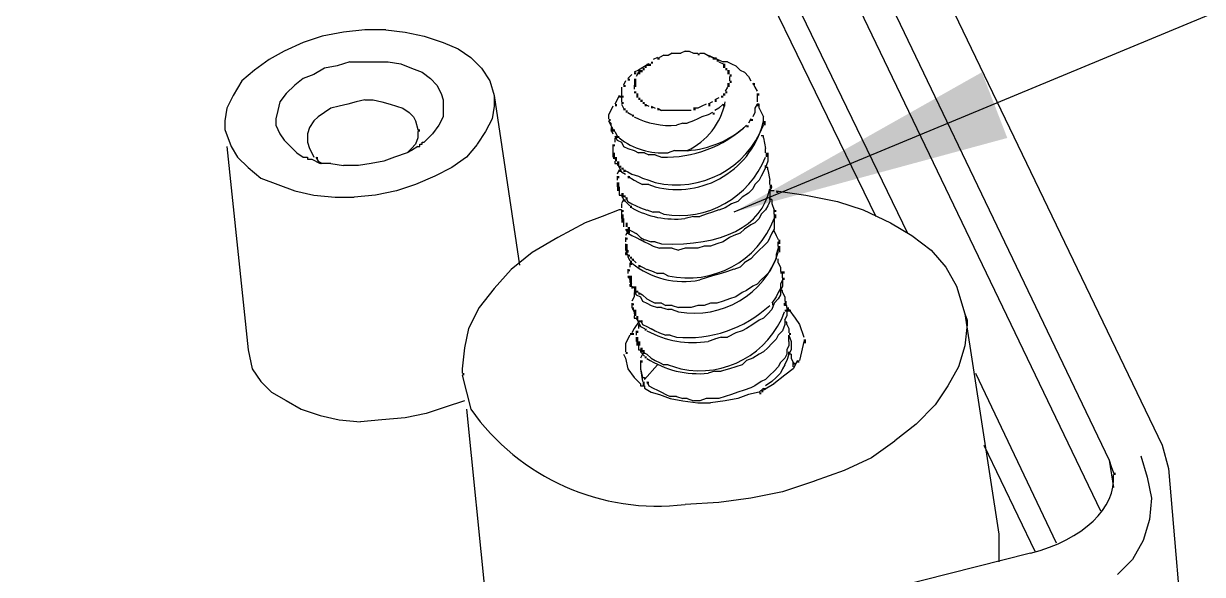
# Model space of a CAD drawing. Header units: millimetres. Extents: x 25 to 550, y -188 to 205.
# Drawn here: x 225.04 to 240.73, y -121.95 to -114.62 of the extents above; entities that cross this region are included whole.
import ezdxf

# ---------------------------------------------------------------- set-up
doc = ezdxf.new("R2010")
doc.units = ezdxf.units.MM
doc.layers.add('PDF_图层 1', color=7, linetype='Continuous', true_color=0x231f20)

msp = doc.modelspace()

# ---------------------------------------------------------------- linework, layer by layer
at = {"layer": 'PDF_图层 1', "color": 7, "lineweight": -3}
for points in [[(262.877, -105.332), (234.492, -117.126)], [(236.071, -111.653), (240.191, -120.23)], [(235.366, -111.822), (239.486, -120.428)], [(234.971, -111.935), (239.373, -121.105)], [(234.238, -112.104), (236.805, -117.408)], [(233.955, -112.189), (236.382, -117.183)], [(229.864, -114.7), (229.582, -114.7), (229.3, -114.729), (229.017, -114.784), (228.763, -114.869), (228.509, -114.982), (228.312, -115.095), (228.114, -115.236), (227.945, -115.377), (227.833, -115.575), (227.748, -115.744), (227.719, -115.913), (227.719, -115.97), (227.719, -116.026)], [(229.864, -114.7), (230.118, -114.729)], [(230.118, -114.728), (230.372, -114.784)], [(230.372, -114.784), (230.626, -114.869)], [(230.626, -114.869), (230.824, -114.954)], [(230.824, -114.954), (230.992, -115.067)], [(229.384, -115.124), (229.215, -115.18)], [(229.384, -115.124), (229.554, -115.124), (229.723, -115.124), (229.892, -115.124), (230.061, -115.152), (230.203, -115.208), (230.344, -115.265), (230.457, -115.349), (230.541, -115.434), (230.598, -115.547)], [(230.993, -115.067), (231.134, -115.208)], [(233.476, -115.067), (233.419, -115.095)], [(233.56, -115.038), (233.504, -115.067)], [(233.56, -115.038), (233.617, -115.038)], [(233.673, -115.01), (233.617, -115.039)], [(233.673, -115.01), (233.73, -115.01), (233.786, -115.01)], [(233.843, -114.982), (233.786, -115.01)], [(233.843, -114.982), (233.899, -114.982), (233.955, -115.01), (234.012, -115.01)], [(234.04, -115.01), (234.097, -115.01), (234.153, -115.039)], [(234.153, -115.038), (234.351, -115.123)], [(234.153, -115.038), (234.209, -115.067)], [(234.294, -115.123), (234.351, -115.151)], [(234.407, -115.123), (234.351, -115.123)], [(234.407, -115.123), (234.463, -115.151)], [(229.046, -115.208), (228.905, -115.293)], [(229.215, -115.18), (229.046, -115.208)], [(231.134, -115.208), (231.246, -115.377)], [(233.222, -115.236), (233.165, -115.264)], [(233.222, -115.264), (233.193, -115.321)], [(233.363, -115.151), (233.222, -115.236)], [(234.463, -115.151), (234.52, -115.18)], [(234.52, -115.18), (234.576, -115.236)], [(234.576, -115.236), (234.633, -115.264)], [(234.633, -115.264), (234.689, -115.321)], [(228.651, -115.434), (228.538, -115.547)], [(228.763, -115.349), (228.651, -115.434)], [(228.905, -115.293), (228.763, -115.349)], [(231.247, -115.377), (231.303, -115.575)], [(233.052, -115.377), (233.024, -115.434)], [(233.137, -115.292), (233.081, -115.349)], [(233.165, -115.434), (233.165, -115.49)], [(234.435, -115.321), (234.435, -115.377)], [(234.689, -115.321), (234.717, -115.377)], [(234.746, -115.405), (234.774, -115.462)], [(228.538, -115.547), (228.453, -115.66)], [(230.598, -115.547), (230.626, -115.632), (230.626, -115.744), (230.626, -115.857), (230.569, -115.97), (230.485, -116.083), (230.4, -116.167)], [(231.303, -115.575), (231.642, -117.832)], [(231.303, -115.575), (231.303, -115.631)], [(232.968, -115.575), (232.94, -115.631), (232.911, -115.688)], [(232.996, -115.462), (232.996, -115.518), (232.996, -115.575)], [(234.407, -115.462), (234.378, -115.518)], [(234.774, -115.462), (234.802, -115.518)], [(234.802, -115.546), (234.802, -115.603)], [(228.453, -115.66), (228.425, -115.773)], [(229.13, -115.744), (229.046, -115.8)], [(229.243, -115.716), (229.13, -115.744)], [(229.356, -115.688), (229.243, -115.716)], [(229.469, -115.659), (229.356, -115.688)], [(229.582, -115.631), (229.469, -115.659)], [(229.582, -115.631), (229.695, -115.631), (229.807, -115.659), (229.92, -115.688), (230.005, -115.716), (230.09, -115.744), (230.174, -115.8), (230.231, -115.856), (230.259, -115.913)], [(231.303, -115.716), (231.275, -115.885)], [(231.303, -115.631), (231.303, -115.716)], [(232.883, -115.716), (232.855, -115.772), (232.827, -115.829), (232.827, -115.885)], [(232.996, -115.603), (232.996, -115.659)], [(232.996, -115.688), (233.025, -115.744)], [(233.306, -115.688), (233.363, -115.716)], [(233.391, -115.716), (233.447, -115.744)], [(233.476, -115.744), (233.532, -115.772)], [(234.125, -115.688), (234.068, -115.716), (234.012, -115.744), (233.955, -115.744)], [(234.209, -115.659), (234.153, -115.688)], [(234.294, -115.603), (234.238, -115.631)], [(234.294, -115.744), (234.238, -115.772)], [(234.351, -115.688), (234.294, -115.744)], [(234.802, -115.688), (234.773, -115.744)], [(234.774, -115.744), (234.774, -115.8)], [(234.802, -115.603), (234.802, -115.659)], [(234.83, -115.744), (234.83, -115.687), (234.802, -115.687)], [(234.83, -115.744), (234.887, -115.857)], [(228.425, -115.773), (228.397, -115.886)], [(228.397, -115.886), (228.397, -115.97)], [(228.961, -115.857), (228.905, -115.913)], [(229.046, -115.8), (228.961, -115.857)], [(231.275, -115.885), (231.19, -116.054)], [(233.081, -115.8), (233.137, -115.829)], [(233.927, -115.772), (233.871, -115.772), (233.814, -115.772), (233.758, -115.772), (233.701, -115.772), (233.645, -115.772), (233.589, -115.772), (233.532, -115.772)], [(234.012, -115.885), (233.955, -115.913)], [(234.068, -115.857), (234.012, -115.885)], [(234.153, -115.829), (234.068, -115.857)], [(234.209, -115.8), (234.153, -115.829)], [(234.717, -115.885), (234.689, -115.942)], [(234.774, -115.8), (234.745, -115.857)], [(234.887, -115.913), (234.887, -115.857)], [(227.72, -116.026), (227.804, -116.251)], [(228.397, -115.97), (228.453, -116.083)], [(228.848, -115.998), (228.82, -116.083)], [(228.905, -115.913), (228.848, -115.998)], [(230.287, -116.054), (230.287, -116.139), (230.259, -116.223), (230.203, -116.28), (230.146, -116.337)], [(230.259, -115.913), (230.287, -116.026)], [(231.19, -116.054), (231.077, -116.223)], [(232.827, -115.913), (232.855, -115.97)], [(232.827, -115.913), (232.855, -115.942), (232.855, -115.97)], [(232.855, -115.97), (232.884, -116.026)], [(232.855, -116.026), (232.884, -116.083)], [(232.911, -116.054), (232.94, -116.111)], [(233.814, -115.942), (233.73, -115.97)], [(233.814, -115.942), (233.871, -115.942)], [(233.955, -115.913), (233.871, -115.942)], [(228.453, -116.083), (228.509, -116.167)], [(228.509, -116.167), (228.595, -116.252)], [(228.82, -116.083), (228.82, -116.139)], [(228.82, -116.139), (228.82, -116.195)], [(228.82, -116.195), (228.849, -116.28)], [(230.287, -116.252), (230.316, -116.252), (230.316, -116.223), (230.344, -116.223), (230.344, -116.195), (230.372, -116.195), (230.4, -116.167)], [(231.077, -116.224), (230.936, -116.393)], [(232.883, -116.224), (232.883, -116.28)], [(232.911, -116.111), (232.94, -116.167)], [(232.911, -116.139), (232.911, -116.195)], [(232.94, -116.167), (232.996, -116.195)], [(232.996, -116.195), (233.025, -116.252)], [(234.887, -116.139), (234.887, -116.11), (234.858, -116.11)], [(234.887, -116.139), (234.915, -116.28)], [(227.748, -116.252), (228.03, -118.961)], [(227.804, -116.252), (227.889, -116.393), (228.03, -116.534), (228.2, -116.675), (228.425, -116.76), (228.651, -116.845), (228.905, -116.901), (229.187, -116.929), (229.441, -116.929)], [(228.594, -116.252), (228.679, -116.337)], [(228.679, -116.337), (228.764, -116.393)], [(228.848, -116.28), (228.877, -116.337)], [(228.876, -116.337), (228.905, -116.393)], [(230.287, -116.252), (230.203, -116.308), (230.146, -116.337), (229.977, -116.393), (229.836, -116.449), (229.666, -116.477), (229.497, -116.506), (229.3, -116.506)], [(232.883, -116.28), (232.883, -116.337)], [(232.883, -116.337), (232.883, -116.393)], [(233.024, -116.252), (233.081, -116.28)], [(233.081, -116.28), (233.165, -116.308)], [(233.165, -116.308), (233.222, -116.337)], [(233.306, -116.337), (233.222, -116.337)], [(233.306, -116.337), (233.363, -116.365)], [(233.447, -116.365), (233.363, -116.365)], [(233.447, -116.365), (233.532, -116.393)], [(233.701, -116.308), (233.617, -116.337)], [(233.701, -116.308), (233.786, -116.308), (233.871, -116.308)], [(234.915, -116.337), (234.915, -116.28)], [(234.943, -116.337), (234.943, -116.393)], [(228.763, -116.393), (228.82, -116.393), (228.82, -116.421), (228.876, -116.421)], [(228.876, -116.421), (228.989, -116.478)], [(228.933, -116.393), (228.961, -116.449)], [(228.961, -116.449), (229.017, -116.478)], [(229.13, -116.478), (228.989, -116.478)], [(229.13, -116.478), (229.3, -116.506)], [(230.739, -116.534), (230.513, -116.647)], [(230.936, -116.393), (230.739, -116.534)], [(232.911, -116.393), (232.911, -116.421)], [(232.911, -116.449), (232.911, -116.478), (232.94, -116.478)], [(232.94, -116.478), (232.968, -116.534)], [(232.968, -116.534), (232.996, -116.591)], [(234.915, -116.534), (234.886, -116.591)], [(234.943, -116.449), (234.914, -116.534)], [(234.943, -116.562), (234.943, -116.534), (234.914, -116.534), (234.914, -116.506)], [(234.943, -116.393), (234.943, -116.449)], [(230.513, -116.647), (230.259, -116.759)], [(232.968, -116.562), (232.94, -116.619)], [(232.94, -116.647), (232.94, -116.703)], [(232.996, -116.591), (233.052, -116.619)], [(233.024, -116.562), (233.081, -116.591)], [(233.081, -116.591), (233.137, -116.619)], [(233.081, -116.647), (233.165, -116.703)], [(233.137, -116.619), (233.222, -116.647)], [(233.222, -116.647), (233.278, -116.675)], [(233.278, -116.675), (233.363, -116.703)], [(234.858, -116.647), (234.83, -116.703)], [(234.887, -116.591), (234.858, -116.647)], [(234.943, -116.562), (234.971, -116.703)], [(230.005, -116.845), (229.723, -116.901)], [(230.259, -116.76), (230.005, -116.845)], [(232.94, -116.732), (232.94, -116.788)], [(232.94, -116.788), (232.968, -116.788), (232.968, -116.845)], [(232.968, -116.845), (232.968, -116.901), (232.996, -116.901)], [(233.165, -116.703), (233.222, -116.732)], [(233.222, -116.732), (233.278, -116.76)], [(233.363, -116.76), (233.278, -116.76)], [(233.363, -116.703), (233.447, -116.732)], [(233.363, -116.76), (233.447, -116.788)], [(235, -116.788), (234.971, -116.845), (234.971, -116.9), (234.971, -116.986), (234.943, -117.042), (234.914, -117.098), (234.858, -117.154), (234.83, -117.211), (234.774, -117.268), (234.717, -117.296), (234.633, -117.352), (234.576, -117.408), (234.492, -117.437), (234.435, -117.465), (234.351, -117.522), (234.265, -117.55), (234.181, -117.578), (234.097, -117.578), (234.012, -117.606), (233.927, -117.606), (233.843, -117.606), (233.758, -117.635)], [(234.746, -116.816), (234.689, -116.872)], [(234.774, -116.76), (234.745, -116.816)], [(234.83, -116.703), (234.774, -116.76)], [(234.971, -116.76), (234.971, -116.703)], [(235.028, -116.845), (234.971, -116.845)], [(235.056, -116.845), (235.451, -116.901)], [(229.723, -116.901), (229.441, -116.929)], [(232.996, -116.901), (233.025, -116.957)], [(233.024, -116.957), (232.996, -117.013)], [(233.052, -116.929), (233.081, -116.985)], [(233.052, -116.986), (233.109, -117.042)], [(233.081, -116.986), (233.137, -117.014)], [(234.548, -116.986), (234.463, -117.014)], [(234.604, -116.929), (234.548, -116.985)], [(234.689, -116.873), (234.604, -116.929)], [(235, -116.957), (234.971, -116.957), (234.971, -116.929)], [(235, -116.957), (235, -117.013), (235.028, -117.099)], [(235.451, -116.901), (235.874, -116.986)], [(235.874, -116.986), (236.213, -117.098)], [(232.968, -117.098), (232.742, -117.183), (232.516, -117.267), (232.15, -117.465), (231.811, -117.662), (231.529, -117.889), (231.303, -118.142), (231.106, -118.396), (230.964, -118.678), (230.908, -118.932), (230.88, -119.215), (230.88, -119.271)], [(232.996, -117.098), (232.968, -117.098)], [(232.996, -117.014), (232.996, -117.07)], [(232.996, -117.098), (232.996, -117.154)], [(232.996, -117.155), (232.996, -117.211)], [(233.137, -117.014), (233.193, -117.042)], [(233.193, -117.042), (233.25, -117.07)], [(233.25, -117.07), (233.335, -117.099)], [(233.335, -117.098), (233.419, -117.127)], [(233.504, -117.127), (233.419, -117.127)], [(233.504, -117.127), (233.56, -117.155)], [(234.125, -117.155), (234.04, -117.183)], [(234.209, -117.127), (234.125, -117.155)], [(234.294, -117.098), (234.209, -117.127)], [(234.379, -117.07), (234.294, -117.099)], [(234.463, -117.014), (234.378, -117.07)], [(235.028, -117.155), (235.028, -117.098)], [(235.028, -117.155), (235.028, -117.211)], [(236.213, -117.098), (236.579, -117.267)], [(232.996, -117.211), (233.025, -117.211), (233.025, -117.267)], [(233.024, -117.268), (233.024, -117.324)], [(233.955, -117.183), (233.843, -117.211)], [(233.955, -117.183), (234.04, -117.183)], [(235.028, -117.211), (235.028, -117.267)], [(235.028, -117.268), (235.028, -117.353)], [(236.579, -117.268), (236.862, -117.437)], [(233.052, -117.352), (233.081, -117.408)], [(233.081, -117.38), (233.052, -117.437)], [(233.052, -117.465), (233.052, -117.521)], [(233.081, -117.352), (233.137, -117.381)], [(233.081, -117.408), (233.137, -117.437)], [(233.137, -117.38), (233.193, -117.409)], [(233.137, -117.437), (233.193, -117.465)], [(233.193, -117.408), (233.25, -117.465)], [(233.193, -117.465), (233.25, -117.494)], [(233.25, -117.465), (233.306, -117.494)], [(234.971, -117.465), (234.943, -117.521)], [(235, -117.408), (234.971, -117.465)], [(235.028, -117.352), (234.999, -117.408)], [(235.028, -117.38), (235.028, -117.352)], [(235.028, -117.38), (235.056, -117.437), (235.084, -117.493)], [(236.862, -117.437), (237.116, -117.635)], [(233.052, -117.55), (233.052, -117.606)], [(233.052, -117.606), (233.052, -117.635), (233.081, -117.635), (233.081, -117.662)], [(233.25, -117.493), (233.306, -117.522)], [(233.306, -117.493), (233.391, -117.522)], [(233.306, -117.521), (233.363, -117.55)], [(233.363, -117.55), (233.419, -117.578)], [(233.447, -117.521), (233.391, -117.521)], [(233.419, -117.578), (233.504, -117.606)], [(233.447, -117.521), (233.532, -117.55)], [(233.673, -117.606), (233.589, -117.606), (233.504, -117.606)], [(233.673, -117.606), (233.758, -117.635)], [(235.084, -117.606), (235.056, -117.691), (235.056, -117.748), (235.028, -117.804), (234.999, -117.86), (234.971, -117.916), (234.915, -117.973), (234.858, -118.029), (234.802, -118.086), (234.745, -118.114), (234.661, -118.17), (234.604, -118.199), (234.52, -118.255), (234.435, -118.283), (234.35, -118.311), (234.266, -118.34), (234.181, -118.34), (234.096, -118.368), (234.012, -118.368), (233.927, -118.396), (233.843, -118.396), (233.758, -118.396)], [(234.83, -117.634), (234.774, -117.691)], [(234.887, -117.578), (234.83, -117.634)], [(234.943, -117.521), (234.887, -117.578)], [(235.084, -117.578), (235.084, -117.522)], [(235.084, -117.578), (235.084, -117.634)], [(237.116, -117.634), (237.313, -117.86)], [(233.052, -117.662), (233.052, -117.691), (233.081, -117.691), (233.081, -117.719)], [(233.081, -117.719), (233.109, -117.775)], [(233.137, -117.747), (233.193, -117.804)], [(234.717, -117.747), (234.632, -117.804)], [(234.774, -117.691), (234.717, -117.747)], [(235.084, -117.804), (235.084, -117.747)], [(233.081, -117.888), (233.081, -117.945)], [(233.109, -117.804), (233.109, -117.86)], [(233.222, -117.832), (233.278, -117.86)], [(233.278, -117.86), (233.335, -117.889)], [(233.335, -117.888), (233.419, -117.917)], [(233.419, -117.916), (233.476, -117.945)], [(233.56, -117.945), (233.476, -117.945)], [(233.56, -117.945), (233.617, -117.973)], [(234.322, -117.945), (234.209, -117.973)], [(234.407, -117.916), (234.322, -117.945)], [(234.492, -117.888), (234.407, -117.917)], [(234.576, -117.86), (234.491, -117.889)], [(234.633, -117.804), (234.576, -117.86)], [(235.084, -117.804), (235.112, -117.86), (235.112, -117.916)], [(235.141, -118.001), (235.141, -117.916)], [(237.313, -117.86), (237.454, -118.114)], [(233.081, -117.973), (233.109, -118.029)], [(233.109, -118.029), (233.109, -118.058), (233.137, -118.086)], [(233.109, -118.086), (233.109, -118.114), (233.137, -118.114), (233.137, -118.142)], [(234.125, -118.001), (234.04, -118.03)], [(234.209, -117.973), (234.125, -118.002)], [(235.141, -118.029), (235.112, -118.086), (235.112, -118.142), (235.084, -118.199), (235.056, -118.255), (234.999, -118.34)], [(235.141, -118.001), (235.141, -118.058)], [(235.141, -118.058), (235.141, -118.114)], [(233.165, -118.255), (233.137, -118.311)], [(233.165, -118.17), (233.194, -118.227)], [(233.165, -118.199), (233.165, -118.255)], [(233.193, -118.227), (233.25, -118.256)], [(233.222, -118.199), (233.278, -118.227)], [(233.25, -118.255), (233.278, -118.311)], [(233.278, -118.227), (233.335, -118.283)], [(235.112, -118.227), (235.084, -118.283)], [(235.141, -118.114), (235.112, -118.17)], [(235.141, -118.199), (235.141, -118.17), (235.112, -118.17)], [(235.112, -118.17), (235.112, -118.227)], [(235.141, -118.199), (235.169, -118.255), (235.169, -118.311)], [(237.454, -118.114), (237.567, -118.481)], [(233.137, -118.34), (233.137, -118.396)], [(233.137, -118.396), (233.166, -118.453)], [(233.278, -118.311), (233.335, -118.34)], [(233.335, -118.283), (233.391, -118.312)], [(233.335, -118.34), (233.391, -118.368)], [(233.391, -118.311), (233.447, -118.34)], [(233.391, -118.368), (233.476, -118.397)], [(233.532, -118.34), (233.447, -118.34)], [(233.532, -118.396), (233.476, -118.396)], [(233.532, -118.34), (233.589, -118.368)], [(233.532, -118.396), (233.617, -118.425)], [(233.673, -118.368), (233.589, -118.368)], [(233.673, -118.368), (233.758, -118.397)], [(235.028, -118.34), (234.999, -118.425)], [(235.084, -118.283), (235.028, -118.34)], [(235.197, -118.396), (235.197, -118.368), (235.168, -118.368), (235.168, -118.34)], [(235.197, -118.396), (235.197, -118.453)], [(233.165, -118.453), (233.165, -118.481)], [(233.165, -118.509), (233.165, -118.538), (233.194, -118.538)], [(233.193, -118.537), (233.222, -118.594), (233.25, -118.65), (233.306, -118.678)], [(233.25, -118.565), (233.278, -118.622)], [(233.673, -118.424), (233.617, -118.424)], [(233.673, -118.424), (233.758, -118.453)], [(234.83, -118.565), (234.745, -118.622)], [(234.887, -118.537), (234.83, -118.566)], [(234.943, -118.481), (234.887, -118.537)], [(235, -118.424), (234.943, -118.481)], [(235.197, -118.509), (235.168, -118.565)], [(235.169, -118.565), (235.169, -118.622)], [(235.197, -118.453), (235.197, -118.509)], [(235.225, -118.424), (235.31, -118.537)], [(235.31, -118.537), (235.366, -118.622)], [(237.567, -118.481), (238.019, -121.415)], [(237.567, -118.481), (237.595, -118.566)], [(237.595, -118.566), (237.595, -118.622)], [(233.222, -118.594), (233.165, -118.678), (233.137, -118.735)], [(233.193, -118.707), (233.193, -118.763)], [(233.222, -118.622), (233.222, -118.678)], [(233.278, -118.622), (233.335, -118.651)], [(233.335, -118.65), (233.391, -118.679)], [(233.391, -118.678), (233.447, -118.707)], [(233.447, -118.707), (233.504, -118.735)], [(234.604, -118.707), (234.519, -118.735)], [(234.661, -118.678), (234.604, -118.707)], [(234.746, -118.622), (234.66, -118.678)], [(235.141, -118.707), (235.084, -118.763)], [(235.169, -118.622), (235.14, -118.707)], [(235.197, -118.622), (235.197, -118.594), (235.168, -118.594)], [(235.197, -118.622), (235.225, -118.678), (235.225, -118.735)], [(235.366, -118.622), (235.422, -118.791)], [(237.595, -118.622), (237.567, -118.905)], [(233.109, -118.763), (233.052, -118.876), (233.052, -118.989)], [(233.193, -118.791), (233.193, -118.848)], [(233.222, -118.848), (233.222, -118.904), (233.222, -118.961), (233.25, -118.961)], [(233.504, -118.735), (233.589, -118.763)], [(233.645, -118.763), (233.589, -118.763)], [(233.645, -118.763), (233.73, -118.792)], [(235.225, -118.848), (235.225, -118.904), (235.197, -118.961), (235.197, -119.017), (235.169, -119.073), (235.112, -119.13), (235.084, -119.186), (235.028, -119.243), (234.971, -119.299), (234.915, -119.356), (234.858, -119.384), (234.774, -119.44), (234.717, -119.468), (234.632, -119.497), (234.548, -119.525), (234.463, -119.553), (234.379, -119.581), (234.294, -119.61), (234.209, -119.61), (234.125, -119.61), (234.04, -119.638), (233.955, -119.638)], [(234.238, -118.819), (234.153, -118.848)], [(234.322, -118.791), (234.237, -118.82)], [(234.322, -118.791), (234.407, -118.791)], [(234.52, -118.735), (234.407, -118.791)], [(235, -118.876), (234.943, -118.932)], [(235.056, -118.819), (235, -118.876)], [(235.084, -118.763), (235.056, -118.819)], [(235.225, -118.763), (235.254, -118.848)], [(235.225, -118.848), (235.225, -118.763)], [(235.254, -118.848), (235.254, -118.904)], [(235.423, -118.848), (235.394, -118.989)], [(228.03, -118.961), (228.086, -119.215)], [(233.024, -119.017), (233.053, -119.073)], [(233.25, -118.961), (233.25, -118.989)], [(233.25, -118.989), (233.306, -119.045)], [(233.278, -119.017), (233.25, -119.073)], [(233.278, -118.989), (233.335, -119.017)], [(233.335, -119.017), (233.391, -119.073)], [(234.83, -119.017), (234.745, -119.073)], [(234.887, -118.989), (234.83, -119.017)], [(234.943, -118.932), (234.887, -118.989)], [(235.225, -119.017), (235.197, -119.102)], [(235.254, -118.961), (235.225, -119.017)], [(235.254, -119.017), (235.225, -119.017), (235.225, -118.989)], [(235.254, -118.904), (235.254, -118.961)], [(235.254, -119.017), (235.254, -119.073), (235.282, -119.13)], [(235.395, -118.989), (235.366, -119.102)], [(237.567, -118.905), (237.482, -119.187)], [(233.052, -119.073), (233.081, -119.215)], [(233.25, -119.102), (233.25, -119.158)], [(233.25, -119.158), (233.25, -119.215)], [(233.476, -119.158), (233.306, -119.356)], [(233.391, -119.073), (233.447, -119.102)], [(233.447, -119.102), (233.504, -119.13)], [(233.504, -119.13), (233.56, -119.158)], [(233.617, -119.158), (233.56, -119.158)], [(233.617, -119.158), (233.701, -119.186)], [(233.701, -119.186), (233.786, -119.215)], [(234.52, -119.186), (234.435, -119.215)], [(234.604, -119.158), (234.519, -119.186)], [(234.661, -119.102), (234.604, -119.158)], [(234.746, -119.073), (234.66, -119.102)], [(235.169, -119.158), (235.14, -119.215)], [(235.197, -119.102), (235.168, -119.158)], [(235.338, -119.102), (235.282, -119.215)], [(235.282, -119.186), (235.282, -119.13)], [(237.482, -119.187), (237.341, -119.441)], [(228.086, -119.215), (228.199, -119.384), (228.34, -119.525), (228.538, -119.637), (228.735, -119.751), (228.989, -119.835), (229.243, -119.891), (229.526, -119.92)], [(230.88, -119.299), (230.992, -119.751)], [(233.081, -119.215), (233.165, -119.327), (233.25, -119.412)], [(233.25, -119.215), (233.278, -119.327)], [(233.25, -119.215), (233.278, -119.384)], [(233.278, -119.327), (233.306, -119.327), (233.306, -119.356)], [(234.238, -119.243), (234.153, -119.271)], [(234.238, -119.243), (234.322, -119.243)], [(234.435, -119.215), (234.322, -119.243)], [(235.056, -119.327), (235, -119.384)], [(235.169, -119.299), (235.027, -119.412)], [(235.112, -119.271), (235.056, -119.327)], [(235.141, -119.215), (235.112, -119.271)], [(235.282, -119.215), (235.169, -119.299)], [(237.708, -119.271), (238.78, -121.529)], [(233.25, -119.412), (233.25, -119.44), (233.306, -119.44), (233.306, -119.469)], [(233.278, -119.44), (233.278, -119.44)], [(233.306, -119.469), (233.391, -119.525), (233.504, -119.553), (233.645, -119.61), (233.814, -119.638), (234.012, -119.666), (234.181, -119.666)], [(233.335, -119.384), (233.363, -119.44)], [(233.363, -119.44), (233.419, -119.469)], [(233.419, -119.469), (233.476, -119.497)], [(233.476, -119.497), (233.532, -119.525)], [(234.887, -119.469), (234.83, -119.525)], [(235.028, -119.412), (234.886, -119.497)], [(235, -119.384), (234.914, -119.44)], [(237.341, -119.441), (237.172, -119.695)], [(230.908, -119.638), (230.654, -119.722)], [(233.532, -119.525), (233.589, -119.553)], [(233.589, -119.553), (233.645, -119.581)], [(233.73, -119.581), (233.645, -119.581)], [(233.73, -119.581), (233.814, -119.61)], [(233.871, -119.61), (233.814, -119.61)], [(233.871, -119.61), (233.955, -119.638)], [(234.379, -119.638), (234.181, -119.666)], [(234.548, -119.61), (234.379, -119.638)], [(234.689, -119.553), (234.548, -119.61)], [(234.83, -119.525), (234.689, -119.553)], [(230.4, -119.807), (230.118, -119.864)], [(230.654, -119.722), (230.4, -119.807)], [(230.936, -119.751), (231.19, -122.262)], [(237.172, -119.695), (236.918, -119.949)], [(229.808, -119.892), (229.525, -119.92)], [(230.118, -119.864), (229.808, -119.892)], [(236.918, -119.949), (236.636, -120.174)], [(236.636, -120.175), (236.325, -120.4)], [(237.821, -120.23), (238.498, -121.641)], [(240.191, -120.23), (240.276, -120.541)], [(236.325, -120.4), (235.959, -120.569)], [(239.486, -120.428), (239.542, -120.794)], [(239.486, -120.428), (239.514, -120.513), (239.542, -120.597)], [(239.909, -120.372), (239.994, -120.654)], [(235.959, -120.569), (235.563, -120.71)], [(240.276, -120.541), (240.501, -123.193)], [(235.564, -120.71), (235.141, -120.851)], [(239.994, -120.654), (240.05, -120.936)], [(235.141, -120.851), (234.717, -120.936)], [(234.294, -120.992), (233.843, -121.021)], [(234.717, -120.936), (234.294, -120.992)], [(240.05, -120.936), (240.022, -121.218)], [(240.022, -121.218), (239.937, -121.5)], [(238.019, -121.415), (238.019, -121.5)], [(238.019, -121.5), (238.019, -121.585)], [(239.937, -121.5), (239.796, -121.754)], [(238.442, -121.669), (140.841, -146.387)], [(238.019, -121.585), (238.019, -121.67)], [(238.019, -121.669), (238.019, -121.782)], [(239.796, -121.754), (239.598, -121.951)]]:
    msp.add_lwpolyline(points, dxfattribs=at)
for centre, radius, start, end in [((233.492, -115.488), 0.903, 294.8092, 349.0967), ((233.645, -114.928), 1.045, 242.714, 274.6661), ((233.741, -115.649), 1.176, 255.5345, 347.0349), ((233.728, -115.522), 1.242, 256.916, 338.8631), ((233.585, -114.816), 1.578, 268.0967, 312.9892), ((233.789, -115.026), 1.285, 273.6561, 312.7411), ((233.551, -115.389), 0.95, 232.148, 273.997), ((233.767, -115.937), 1.235, 260.3648, 338.3204), ((233.707, -116.054), 1.165, 240.7027, 276.6774), ((233.886, -116.784), 1.219, 257.2329, 339.5052), ((233.972, -117.304), 1.168, 259.4455, 342.1528), ((233.826, -116.965), 1.086, 230.6205, 281.3632), ((233.873, -117.18), 1.618, 264.9117, 312.7377), ((234.035, -118.031), 1.209, 258.1292, 339.5986), ((233.953, -117.566), 1.297, 241.5586, 278.8655), ((234.024, -118.01), 1.268, 237.0418, 275.8023), ((233.479, -118.003), 3.039, 215.0979, 276.8789)]:
    msp.add_arc(centre, radius, start, end, dxfattribs=at)
for centre, major_axis, ratio, start_param, end_param in [((230.808, -114.583), (-4.065, 2.481), 0.401625, 2.519933, 3.279222), ((237.79, -120.739), (1.755, 0.08), 0.582089, 5.066079, 6.315881)]:
    msp.add_ellipse(centre, major_axis=major_axis, ratio=ratio, start_param=start_param, end_param=end_param, dxfattribs=at)
at = {"layer": 'PDF_图层 1', "color": 7, "lineweight": -3, "transparency": 33554559}
for points in [[(233.391, -115.123), (233.391, -115.151), (233.419, -115.123), (233.419, -115.151)], [(233.476, -115.067), (233.476, -115.095), (233.504, -115.067), (233.504, -115.095)], [(234.012, -115.01), (234.012, -115.039), (234.04, -115.01), (234.04, -115.039)], [(234.153, -115.039), (234.153, -115.067), (234.182, -115.039), (234.182, -115.067)], [(234.153, -115.039), (234.153, -115.067), (234.182, -115.039), (234.182, -115.067)], [(234.209, -115.067), (234.209, -115.095), (234.266, -115.067), (234.266, -115.095)], [(234.266, -115.095), (234.266, -115.124), (234.294, -115.095), (234.294, -115.124)], [(233.165, -115.264), (233.165, -115.292), (233.194, -115.264), (233.194, -115.292)], [(233.222, -115.236), (233.222, -115.292), (233.25, -115.236), (233.25, -115.292)], [(233.222, -115.264), (233.222, -115.292), (233.25, -115.264), (233.25, -115.292)], [(233.25, -115.236), (233.25, -115.264), (233.279, -115.236), (233.279, -115.264)], [(233.278, -115.208), (233.278, -115.237), (233.306, -115.208), (233.306, -115.237)], [(233.306, -115.18), (233.306, -115.208), (233.335, -115.18), (233.335, -115.208)], [(233.335, -115.151), (233.335, -115.18), (233.363, -115.151), (233.363, -115.18)], [(233.335, -115.151), (233.335, -115.18), (233.363, -115.151), (233.363, -115.18)], [(233.363, -115.151), (233.363, -115.18), (233.392, -115.151), (233.392, -115.18)], [(234.35, -115.151), (234.35, -115.208), (234.379, -115.151), (234.379, -115.208)], [(234.379, -115.208), (234.379, -115.237), (234.407, -115.208), (234.407, -115.237)], [(234.407, -115.236), (234.407, -115.292), (234.436, -115.236), (234.436, -115.292)], [(233.024, -115.434), (233.024, -115.462), (233.052, -115.434), (233.052, -115.462)], [(233.081, -115.349), (233.081, -115.378), (233.109, -115.349), (233.109, -115.378)], [(233.165, -115.349), (233.165, -115.462), (233.194, -115.349), (233.194, -115.462)], [(234.407, -115.405), (234.407, -115.462), (234.436, -115.405), (234.436, -115.462)], [(234.435, -115.292), (234.435, -115.321), (234.463, -115.292), (234.463, -115.321)], [(234.435, -115.377), (234.435, -115.405), (234.463, -115.377), (234.463, -115.405)], [(234.745, -115.405), (234.745, -115.434), (234.774, -115.405), (234.774, -115.434)], [(232.968, -115.575), (232.968, -115.603), (233.024, -115.575), (233.024, -115.603)], [(232.996, -115.575), (232.996, -115.603), (233.025, -115.575), (233.025, -115.603)], [(233.165, -115.518), (233.165, -115.546), (233.194, -115.518), (233.194, -115.546)], [(233.194, -115.546), (233.194, -115.575), (233.222, -115.546), (233.222, -115.575)], [(233.194, -115.575), (233.194, -115.603), (233.222, -115.575), (233.222, -115.603)], [(234.322, -115.575), (234.322, -115.603), (234.351, -115.575), (234.351, -115.603)], [(234.35, -115.546), (234.35, -115.575), (234.379, -115.546), (234.379, -115.575)], [(234.379, -115.518), (234.379, -115.546), (234.407, -115.518), (234.407, -115.546)], [(234.802, -115.546), (234.802, -115.575), (234.83, -115.546), (234.83, -115.575)], [(232.911, -115.687), (232.911, -115.716), (232.94, -115.687), (232.94, -115.716)], [(232.996, -115.659), (232.996, -115.688), (233.025, -115.659), (233.025, -115.688)], [(233.024, -115.744), (233.024, -115.773), (233.052, -115.744), (233.052, -115.773)], [(233.222, -115.603), (233.222, -115.632), (233.25, -115.603), (233.25, -115.632)], [(233.25, -115.631), (233.25, -115.659), (233.279, -115.631), (233.279, -115.659)], [(233.278, -115.659), (233.278, -115.688), (233.306, -115.659), (233.306, -115.688)], [(233.306, -115.687), (233.306, -115.716), (233.335, -115.687), (233.335, -115.716)], [(233.391, -115.716), (233.391, -115.744), (233.419, -115.716), (233.419, -115.744)], [(233.476, -115.744), (233.476, -115.773), (233.504, -115.744), (233.504, -115.773)], [(233.955, -115.744), (233.955, -115.773), (233.984, -115.744), (233.984, -115.773)], [(234.153, -115.687), (234.153, -115.716), (234.182, -115.687), (234.182, -115.716)], [(234.238, -115.631), (234.238, -115.659), (234.266, -115.631), (234.266, -115.659)], [(234.35, -115.687), (234.35, -115.716), (234.379, -115.687), (234.379, -115.716)], [(234.802, -115.687), (234.802, -115.716), (234.83, -115.687), (234.83, -115.716)], [(232.827, -115.885), (232.827, -115.913), (232.855, -115.885), (232.855, -115.913)], [(232.827, -115.885), (232.827, -115.913), (232.855, -115.885), (232.855, -115.913)], [(233.052, -115.772), (233.052, -115.8), (233.081, -115.772), (233.081, -115.8)], [(233.137, -115.829), (233.137, -115.857), (233.165, -115.829), (233.165, -115.857)], [(234.209, -115.8), (234.209, -115.829), (234.238, -115.8), (234.238, -115.829)], [(234.717, -115.885), (234.717, -115.913), (234.746, -115.885), (234.746, -115.913)], [(230.287, -116.026), (230.287, -116.054), (230.316, -116.026), (230.316, -116.054)], [(230.287, -116.026), (230.287, -116.054), (230.316, -116.026), (230.316, -116.054)], [(232.855, -115.998), (232.855, -116.054), (232.884, -115.998), (232.884, -116.054)], [(232.883, -116.026), (232.883, -116.054), (232.911, -116.026), (232.911, -116.054)], [(234.661, -115.97), (234.661, -115.998), (234.689, -115.97), (234.689, -115.998)], [(234.887, -115.913), (234.887, -115.97), (234.915, -115.913), (234.915, -115.97)], [(232.883, -116.224), (232.883, -116.252), (232.911, -116.224), (232.911, -116.252)], [(232.911, -116.111), (232.911, -116.139), (232.94, -116.111), (232.94, -116.139)], [(232.94, -116.111), (232.94, -116.139), (232.968, -116.111), (232.968, -116.139)], [(232.883, -116.336), (232.883, -116.393), (232.911, -116.336), (232.911, -116.393)], [(232.883, -116.336), (232.883, -116.365), (232.911, -116.336), (232.911, -116.365)], [(234.915, -116.336), (234.915, -116.393), (234.943, -116.336), (234.943, -116.393)], [(228.933, -116.393), (228.933, -116.421), (228.961, -116.393), (228.961, -116.421)], [(228.933, -116.393), (228.933, -116.421), (228.961, -116.393), (228.961, -116.421)], [(232.883, -116.393), (232.883, -116.421), (232.94, -116.393), (232.94, -116.421)], [(232.911, -116.393), (232.911, -116.449), (232.94, -116.393), (232.94, -116.449)], [(232.911, -116.393), (232.911, -116.421), (232.94, -116.393), (232.94, -116.421)], [(232.94, -116.449), (232.94, -116.506), (232.968, -116.449), (232.968, -116.506)], [(232.968, -116.506), (232.968, -116.534), (232.996, -116.506), (232.996, -116.534)], [(232.996, -116.534), (232.996, -116.562), (233.025, -116.534), (233.025, -116.562)], [(232.94, -116.647), (232.94, -116.675), (232.968, -116.647), (232.968, -116.675)], [(232.968, -116.562), (232.968, -116.591), (232.996, -116.562), (232.996, -116.591)], [(232.968, -116.562), (232.968, -116.591), (232.996, -116.562), (232.996, -116.591)], [(233.024, -116.562), (233.024, -116.591), (233.052, -116.562), (233.052, -116.591)], [(233.081, -116.647), (233.081, -116.675), (233.109, -116.647), (233.109, -116.675)], [(232.94, -116.731), (232.94, -116.76), (232.968, -116.731), (232.968, -116.76)], [(232.94, -116.731), (232.94, -116.788), (232.968, -116.731), (232.968, -116.788)], [(232.94, -116.76), (232.94, -116.816), (232.968, -116.76), (232.968, -116.816)], [(232.94, -116.788), (232.94, -116.816), (232.968, -116.788), (232.968, -116.816)], [(232.94, -116.788), (232.94, -116.844), (232.968, -116.788), (232.968, -116.844)], [(232.94, -116.816), (232.94, -116.845), (232.968, -116.816), (232.968, -116.845)], [(234.971, -116.76), (234.971, -116.788), (235, -116.76), (235, -116.788)], [(234.971, -116.76), (234.971, -116.816), (235, -116.76), (235, -116.816)], [(235.056, -116.844), (235.056, -116.873), (235.084, -116.844), (235.084, -116.873)], [(232.996, -116.873), (232.996, -116.901), (233.025, -116.873), (233.025, -116.901)], [(232.996, -116.901), (232.996, -116.929), (233.052, -116.901), (233.052, -116.929)], [(233.024, -116.957), (233.024, -116.986), (233.052, -116.957), (233.052, -116.986)], [(233.024, -116.957), (233.024, -116.986), (233.052, -116.957), (233.052, -116.986)], [(233.024, -116.957), (233.024, -116.986), (233.052, -116.957), (233.052, -116.986)], [(233.052, -116.929), (233.052, -116.957), (233.081, -116.929), (233.081, -116.957)], [(232.996, -117.098), (232.996, -117.127), (233.025, -117.098), (233.025, -117.127)], [(232.996, -117.155), (232.996, -117.24), (233.025, -117.155), (233.025, -117.24)], [(232.996, -117.155), (232.996, -117.183), (233.025, -117.155), (233.025, -117.183)], [(233.109, -117.042), (233.109, -117.07), (233.138, -117.042), (233.138, -117.07)], [(235.028, -117.098), (235.028, -117.127), (235.056, -117.098), (235.056, -117.127)], [(235.028, -117.098), (235.028, -117.127), (235.056, -117.098), (235.056, -117.127)], [(235.028, -117.155), (235.028, -117.211), (235.056, -117.155), (235.056, -117.211)], [(232.996, -117.211), (232.996, -117.24), (233.025, -117.211), (233.025, -117.24)], [(232.996, -117.211), (232.996, -117.24), (233.025, -117.211), (233.025, -117.24)], [(232.996, -117.211), (232.996, -117.268), (233.025, -117.211), (233.025, -117.268)], [(233.052, -117.268), (233.052, -117.324), (233.081, -117.268), (233.081, -117.324)], [(233.052, -117.352), (233.052, -117.38), (233.081, -117.352), (233.081, -117.38)], [(233.052, -117.465), (233.052, -117.494), (233.081, -117.465), (233.081, -117.494)], [(233.081, -117.324), (233.081, -117.38), (233.109, -117.324), (233.109, -117.38)], [(233.081, -117.38), (233.081, -117.409), (233.109, -117.38), (233.109, -117.409)], [(233.081, -117.38), (233.081, -117.409), (233.109, -117.38), (233.109, -117.409)], [(233.052, -117.55), (233.052, -117.578), (233.081, -117.55), (233.081, -117.578)], [(233.052, -117.578), (233.052, -117.634), (233.081, -117.578), (233.081, -117.634)], [(233.052, -117.578), (233.052, -117.607), (233.081, -117.578), (233.081, -117.607)], [(233.052, -117.606), (233.052, -117.663), (233.081, -117.606), (233.081, -117.663)], [(233.052, -117.606), (233.052, -117.635), (233.081, -117.606), (233.081, -117.635)], [(233.052, -117.634), (233.052, -117.691), (233.081, -117.634), (233.081, -117.691)], [(235.084, -117.493), (235.084, -117.55), (235.112, -117.493), (235.112, -117.55)], [(235.084, -117.578), (235.084, -117.634), (235.112, -117.578), (235.112, -117.634)], [(235.084, -117.634), (235.084, -117.663), (235.112, -117.634), (235.112, -117.663)], [(233.081, -117.691), (233.081, -117.719), (233.109, -117.691), (233.109, -117.719)], [(233.109, -117.719), (233.109, -117.748), (233.138, -117.719), (233.138, -117.748)], [(233.109, -117.719), (233.109, -117.748), (233.138, -117.719), (233.138, -117.748)], [(233.109, -117.775), (233.109, -117.804), (233.138, -117.775), (233.138, -117.804)], [(233.137, -117.747), (233.137, -117.775), (233.165, -117.747), (233.165, -117.775)], [(233.081, -117.888), (233.081, -117.917), (233.109, -117.888), (233.109, -117.917)], [(233.109, -117.804), (233.109, -117.832), (233.138, -117.804), (233.138, -117.832)], [(233.109, -117.804), (233.109, -117.832), (233.138, -117.804), (233.138, -117.832)], [(233.222, -117.832), (233.222, -117.86), (233.25, -117.832), (233.25, -117.86)], [(235.112, -117.917), (235.112, -117.945), (235.169, -117.917), (235.169, -117.945)], [(233.081, -117.973), (233.081, -118.002), (233.109, -117.973), (233.109, -118.002)], [(233.109, -117.973), (233.109, -118.029), (233.138, -117.973), (233.138, -118.029)], [(233.109, -118.001), (233.109, -118.058), (233.138, -118.001), (233.138, -118.058)], [(233.109, -118.029), (233.109, -118.086), (233.138, -118.029), (233.138, -118.086)], [(233.109, -118.058), (233.109, -118.114), (233.138, -118.058), (233.138, -118.114)], [(235.14, -118.001), (235.14, -118.029), (235.169, -118.001), (235.169, -118.029)], [(235.14, -118.001), (235.14, -118.029), (235.169, -118.001), (235.169, -118.029)], [(233.137, -118.114), (233.137, -118.143), (233.165, -118.114), (233.165, -118.143)], [(233.165, -118.114), (233.165, -118.171), (233.194, -118.114), (233.194, -118.171)], [(233.165, -118.171), (233.165, -118.199), (233.194, -118.171), (233.194, -118.199)], [(233.165, -118.199), (233.165, -118.227), (233.194, -118.199), (233.194, -118.227)], [(233.165, -118.199), (233.165, -118.227), (233.194, -118.199), (233.194, -118.227)], [(233.194, -118.171), (233.194, -118.199), (233.222, -118.171), (233.222, -118.199)], [(233.222, -118.199), (233.222, -118.227), (233.25, -118.199), (233.25, -118.227)], [(233.137, -118.34), (233.137, -118.368), (233.165, -118.34), (233.165, -118.368)], [(233.137, -118.396), (233.137, -118.424), (233.165, -118.396), (233.165, -118.424)], [(233.137, -118.396), (233.137, -118.424), (233.165, -118.396), (233.165, -118.424)], [(234.999, -118.34), (234.999, -118.368), (235.028, -118.34), (235.028, -118.368)], [(235.169, -118.312), (235.169, -118.368), (235.197, -118.312), (235.197, -118.368)], [(235.197, -118.396), (235.197, -118.424), (235.225, -118.396), (235.225, -118.424)], [(233.165, -118.424), (233.165, -118.481), (233.194, -118.424), (233.194, -118.481)], [(233.165, -118.453), (233.165, -118.481), (233.194, -118.453), (233.194, -118.481)], [(233.165, -118.453), (233.165, -118.481), (233.194, -118.453), (233.194, -118.481)], [(233.165, -118.453), (233.165, -118.509), (233.194, -118.453), (233.194, -118.509)], [(233.194, -118.509), (233.194, -118.565), (233.222, -118.509), (233.222, -118.565)], [(233.222, -118.566), (233.222, -118.594), (233.278, -118.566), (233.278, -118.594)], [(235.169, -118.424), (235.169, -118.453), (235.197, -118.424), (235.197, -118.453)], [(235.197, -118.424), (235.197, -118.453), (235.253, -118.424), (235.253, -118.453)], [(233.194, -118.707), (233.194, -118.735), (233.222, -118.707), (233.222, -118.735)], [(233.222, -118.622), (233.222, -118.651), (233.25, -118.622), (233.25, -118.651)], [(233.222, -118.622), (233.222, -118.651), (233.25, -118.622), (233.25, -118.651)], [(233.306, -118.678), (233.306, -118.707), (233.335, -118.678), (233.335, -118.707)], [(233.109, -118.735), (233.109, -118.764), (233.165, -118.735), (233.165, -118.764)], [(233.194, -118.791), (233.194, -118.82), (233.222, -118.791), (233.222, -118.82)], [(233.194, -118.791), (233.194, -118.848), (233.222, -118.791), (233.222, -118.848)], [(233.194, -118.848), (233.194, -118.876), (233.222, -118.848), (233.222, -118.876)], [(233.194, -118.848), (233.194, -118.904), (233.222, -118.848), (233.222, -118.904)], [(233.194, -118.848), (233.194, -118.876), (233.25, -118.848), (233.25, -118.876)], [(233.222, -118.876), (233.222, -118.905), (233.25, -118.876), (233.25, -118.905)], [(235.225, -118.735), (235.225, -118.764), (235.254, -118.735), (235.254, -118.764)], [(235.225, -118.735), (235.225, -118.764), (235.254, -118.735), (235.254, -118.764)], [(235.423, -118.82), (235.423, -118.876), (235.451, -118.82), (235.451, -118.876)], [(233.052, -118.989), (233.052, -119.017), (233.081, -118.989), (233.081, -119.017)], [(233.25, -118.932), (233.25, -118.989), (233.279, -118.932), (233.279, -118.989)], [(233.278, -118.961), (233.278, -119.017), (233.306, -118.961), (233.306, -119.017)], [(233.306, -119.045), (233.306, -119.073), (233.335, -119.045), (233.335, -119.073)], [(233.25, -119.102), (233.25, -119.13), (233.279, -119.102), (233.279, -119.13)], [(235.282, -119.13), (235.282, -119.159), (235.31, -119.13), (235.31, -119.159)], [(235.282, -119.13), (235.282, -119.159), (235.31, -119.13), (235.31, -119.159)], [(235.338, -119.102), (235.338, -119.13), (235.366, -119.102), (235.366, -119.13)], [(235.338, -119.102), (235.338, -119.13), (235.366, -119.102), (235.366, -119.13)], [(230.88, -119.271), (230.88, -119.3), (230.908, -119.271), (230.908, -119.3)], [(233.278, -119.384), (233.278, -119.413), (233.306, -119.384), (233.306, -119.413)], [(233.278, -119.384), (233.278, -119.413), (233.306, -119.384), (233.306, -119.413)], [(233.278, -119.384), (233.278, -119.44), (233.306, -119.384), (233.306, -119.44)], [(233.335, -119.384), (233.335, -119.413), (233.363, -119.384), (233.363, -119.413)], [(234.858, -119.497), (234.858, -119.525), (234.887, -119.497), (234.887, -119.525)], [(234.887, -119.468), (234.887, -119.497), (234.915, -119.468), (234.915, -119.497)], [(234.83, -119.525), (234.83, -119.554), (234.858, -119.525), (234.858, -119.554)], [(239.542, -120.597), (239.542, -120.626), (239.571, -120.597), (239.571, -120.626)], [(239.542, -120.597), (239.542, -120.626), (239.571, -120.597), (239.571, -120.626)]]:
    msp.add_solid(points, dxfattribs=at)
at = {"layer": 'PDF_图层 1', "color": 7, "transparency": 33554559}
msp.add_solid([(234.492, -117.127), (237.793, -115.264), (238.131, -116.139)], dxfattribs=at)

doc.saveas('drawing.dxf')
